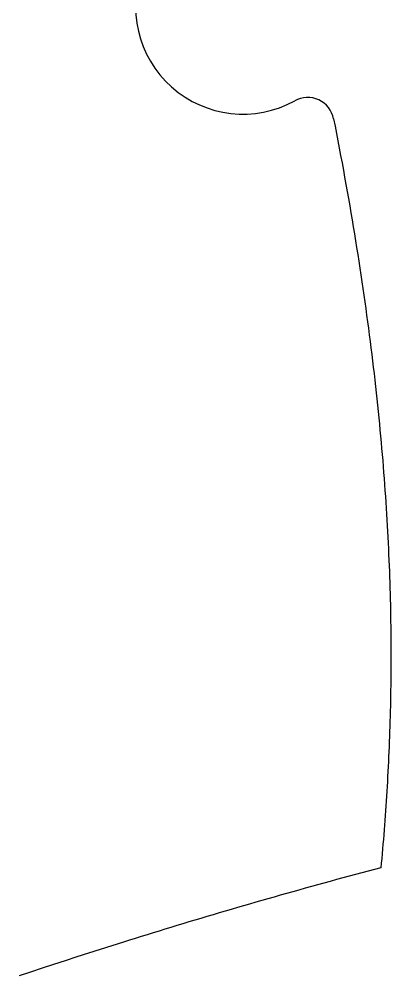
# Model space of a CAD drawing. Extents: x 14 to 1461, y -733 to -10.
# Drawn here: x 647.5 to 717.6, y -550.6 to -370.9 of the extents above; entities that cross this region are included whole.
import ezdxf

# ---------------------------------------------------------------- set-up
doc = ezdxf.new("R2010")
doc.units = 0

msp = doc.modelspace()

# ---------------------------------------------------------------- linework, layer by layer
at = {"layer": 'Cut', "color": 0}
for p, q in [((706.76532, -389.65391), (707.040791, -391.048205)), ((707.040791, -391.048205), (707.312169, -392.436738)), ((707.312169, -392.436738), (707.579475, -393.819537)), ((707.579475, -393.819537), (707.842729, -395.196628)), ((707.842729, -395.196628), (708.101951, -396.568038)), ((708.101951, -396.568038), (708.357161, -397.933796)), ((708.357161, -397.933796), (708.60838, -399.293929)), ((708.60838, -399.293929), (708.855628, -400.648464)), ((708.855628, -400.648464), (709.098925, -401.997428)), ((709.098925, -401.997428), (709.338292, -403.340849)), ((709.338292, -403.340849), (709.573748, -404.678755)), ((709.573748, -404.678755), (709.805315, -406.011171)), ((709.805315, -406.011171), (710.033011, -407.338127)), ((710.033011, -407.338127), (710.256859, -408.659649)), ((710.256859, -408.659649), (710.476877, -409.975764)), ((710.476877, -409.975764), (710.693087, -411.286501)), ((710.693087, -411.286501), (710.905508, -412.591886)), ((710.905508, -412.591886), (711.11416, -413.891946)), ((711.11416, -413.891946), (711.319065, -415.18671)), ((711.319065, -415.18671), (711.520241, -416.476204)), ((711.520241, -416.476204), (711.717711, -417.760456)), ((711.717711, -417.760456), (711.911493, -419.039493)), ((711.911493, -419.039493), (712.101608, -420.313343)), ((712.101608, -420.313343), (712.288077, -421.582033)), ((712.288077, -421.582033), (712.470919, -422.84559)), ((712.470919, -422.84559), (712.650155, -424.104041)), ((712.650155, -424.104041), (712.825805, -425.357415)), ((712.825805, -425.357415), (712.99789, -426.605738)), ((712.99789, -426.605738), (713.166429, -427.849038)), ((713.166429, -427.849038), (713.331444, -429.087342)), ((713.331444, -429.087342), (713.492953, -430.320678)), ((713.492953, -430.320678), (713.650978, -431.549072)), ((713.650978, -431.549072), (713.80554, -432.772553)), ((713.80554, -432.772553), (713.956657, -433.991147)), ((713.956657, -433.991147), (714.10435, -435.204882)), ((714.10435, -435.204882), (714.24864, -436.413786)), ((714.24864, -436.413786), (714.389547, -437.617885)), ((714.389547, -437.617885), (714.527092, -438.817208)), ((714.527092, -438.817208), (714.661293, -440.011781)), ((714.661293, -440.011781), (714.792173, -441.201631)), ((714.792173, -441.201631), (714.91975, -442.386787)), ((714.91975, -442.386787), (715.044046, -443.567276)), ((715.044046, -443.567276), (715.16508, -444.743124)), ((715.16508, -444.743124), (715.282873, -445.91436)), ((715.282873, -445.91436), (715.397446, -447.08101)), ((715.397446, -447.08101), (715.508817, -448.243102)), ((715.508817, -448.243102), (715.617009, -449.400664)), ((715.617009, -449.400664), (715.72204, -450.553722)), ((715.72204, -450.553722), (715.823932, -451.702305)), ((715.823932, -451.702305), (715.922703, -452.846439)), ((715.922703, -452.846439), (716.018376, -453.986152)), ((716.018376, -453.986152), (716.11097, -455.121471)), ((716.11097, -455.121471), (716.200505, -456.252424)), ((716.200505, -456.252424), (716.287002, -457.379038)), ((716.287002, -457.379038), (716.37048, -458.50134)), ((716.37048, -458.50134), (716.450961, -459.619358)), ((716.450961, -459.619358), (716.528464, -460.733119)), ((716.528464, -460.733119), (716.60301, -461.84265)), ((716.60301, -461.84265), (716.674618, -462.947979)), ((716.674618, -462.947979), (716.74331, -464.049134)), ((716.74331, -464.049134), (716.809106, -465.146141)), ((716.809106, -465.146141), (716.872025, -466.239027)), ((716.872025, -466.239027), (716.932088, -467.327822)), ((716.932088, -467.327822), (716.989316, -468.41255)), ((716.989316, -468.41255), (717.043728, -469.493241)), ((717.043728, -469.493241), (717.095345, -470.569921)), ((717.095345, -470.569921), (717.144188, -471.642618)), ((717.144188, -471.642618), (717.190275, -472.711359)), ((717.190275, -472.711359), (717.233629, -473.776171)), ((717.233629, -473.776171), (717.274268, -474.837083)), ((717.274268, -474.837083), (717.312214, -475.89412)), ((717.312214, -475.89412), (717.347486, -476.947311)), ((717.347486, -476.947311), (717.380105, -477.996684)), ((717.380105, -477.996684), (717.410091, -479.042264)), ((717.410091, -479.042264), (717.437465, -480.08408)), ((717.437465, -480.08408), (717.462246, -481.122159)), ((717.462246, -481.122159), (717.484455, -482.156529)), ((717.484455, -482.156529), (717.504112, -483.187216)), ((717.504112, -483.187216), (717.521237, -484.214249)), ((717.521237, -484.214249), (717.535852, -485.237654)), ((717.535852, -485.237654), (717.547975, -486.257459)), ((717.547975, -486.257459), (717.557627, -487.273691)), ((717.557627, -487.273691), (717.56483, -488.286378)), ((717.56483, -488.286378), (717.569602, -489.295547)), ((717.569602, -489.295547), (717.571964, -490.301225)), ((717.571964, -490.301225), (717.571936, -491.30344)), ((717.569539, -492.302219), (717.564793, -493.29759)), ((717.571936, -491.30344), (717.569539, -492.302219)), ((717.564793, -493.29759), (717.557718, -494.289579)), ((717.548335, -495.278215), (717.536663, -496.263524)), ((717.557718, -494.289579), (717.548335, -495.278215)), ((717.522724, -497.245535), (717.506537, -498.224273)), ((717.536663, -496.263524), (717.522724, -497.245535)), ((717.488122, -499.199767), (717.4675, -500.172044)), ((717.506537, -498.224273), (717.488122, -499.199767)), ((717.444691, -501.141132), (717.419716, -502.107057)), ((717.4675, -500.172044), (717.444691, -501.141132)), ((717.392594, -503.069848), (717.363347, -504.029531)), ((717.419716, -502.107057), (717.392594, -503.069848)), ((717.331993, -504.986134), (717.298554, -505.939684)), ((717.363347, -504.029531), (717.331993, -504.986134)), ((717.298554, -505.939684), (717.26305, -506.890209)), ((717.225501, -507.837736), (717.185927, -508.782292)), ((717.26305, -506.890209), (717.225501, -507.837736)), ((717.144348, -509.723905), (717.100786, -510.662602)), ((717.185927, -508.782292), (717.144348, -509.723905)), ((717.05526, -511.598411), (717.00779, -512.531358)), ((717.100786, -510.662602), (717.05526, -511.598411)), ((716.958397, -513.461472), (716.907101, -514.388779)), ((717.00779, -512.531358), (716.958397, -513.461472)), ((716.853922, -515.313307), (716.79888, -516.235083)), ((716.907101, -514.388779), (716.853922, -515.313307)), ((716.741996, -517.154135), (716.683291, -518.07049)), ((716.79888, -516.235083), (716.741996, -517.154135)), ((716.622784, -518.984175), (716.560495, -519.895219)), ((716.683291, -518.07049), (716.622784, -518.984175)), ((716.496445, -520.803647), (716.430655, -521.709488)), ((716.560495, -519.895219), (716.496445, -520.803647)), ((716.363143, -522.612768), (716.293932, -523.513516)), ((716.430655, -521.709488), (716.363143, -522.612768)), ((716.223041, -524.411759), (716.150489, -525.307524)), ((716.293932, -523.513516), (716.223041, -524.411759)), ((716.076299, -526.200838), (716.000489, -527.091728)), ((716.150489, -525.307524), (716.076299, -526.200838)), ((715.92308, -527.980223), (715.844093, -528.866349)), ((716.000489, -527.091728), (715.92308, -527.980223)), ((715.763547, -529.750134), (715.681463, -530.631605)), ((715.844093, -528.866349), (715.763547, -529.750134)), ((710.884262, -531.904531), (709.691395, -532.224966)), ((712.079686, -531.58497), (710.884262, -531.904531)), ((713.277682, -531.26629), (712.079686, -531.58497)), ((714.478269, -530.948499), (713.277682, -531.26629)), ((715.681463, -530.631605), (714.478269, -530.948499)), ((704.945145, -533.515291), (703.764801, -533.839978)), ((706.127959, -533.191438), (704.945145, -533.515291)), ((707.313261, -532.868427), (706.127959, -533.191438)), ((708.501067, -532.546268), (707.313261, -532.868427)), ((709.691395, -532.224966), (708.501067, -532.546268)), ((697.899541, -535.475672), (696.733661, -535.805207)), ((699.06779, -535.146925), (697.899541, -535.475672)), ((700.238422, -534.818975), (699.06779, -535.146925)), ((701.411457, -534.491828), (700.238422, -534.818975)), ((702.586911, -534.165494), (701.411457, -534.491828)), ((703.764801, -533.839978), (702.586911, -534.165494)), ((692.093475, -537.131079), (690.939176, -537.46444)), ((693.250055, -536.798467), (692.093475, -537.131079)), ((694.408935, -536.466612), (693.250055, -536.798467)), ((695.570131, -536.135523), (694.408935, -536.466612)), ((696.733661, -535.805207), (695.570131, -536.135523)), ((685.201316, -539.142223), (684.06035, -539.47992)), ((686.344461, -538.805229), (685.201316, -539.142223)), ((687.489802, -538.468946), (686.344461, -538.805229)), ((688.637357, -538.133381), (687.489802, -538.468946)), ((689.787143, -537.798544), (688.637357, -538.133381)), ((690.939176, -537.46444), (689.787143, -537.798544)), ((679.51794, -540.837586), (678.387614, -541.178683)), ((680.650359, -540.497154), (679.51794, -540.837586)), ((681.784889, -540.157393), (680.650359, -540.497154)), ((682.921547, -539.818313), (681.784889, -540.157393)), ((684.06035, -539.47992), (682.921547, -539.818313)), ((673.886907, -542.549562), (672.766793, -542.893865)), ((675.009029, -542.205884), (673.886907, -542.549562)), ((676.133176, -541.86284), (675.009029, -542.205884)), ((677.259365, -541.520437), (676.133176, -541.86284)), ((678.387614, -541.178683), (677.259365, -541.520437)), ((668.306077, -544.27718), (667.195747, -544.624496)), ((669.41833, -543.930451), (668.306077, -544.27718)), ((670.532522, -543.584318), (669.41833, -543.930451)), ((671.64867, -543.238786), (670.532522, -543.584318)), ((672.766793, -542.893865), (671.64867, -543.238786)), ((662.77331, -546.019472), (660.573181, -546.720281)), ((664.980786, -545.320857), (662.77331, -546.019472)), ((667.195747, -544.624496), (664.980786, -545.320857)), ((656.194418, -548.128228), (654.01551, -548.835243)), ((658.380263, -547.42322), (656.194418, -548.128228)), ((660.573181, -546.720281), (658.380263, -547.42322)), ((651.843402, -549.544203), (649.677956, -550.255045)), ((654.01551, -548.835243), (651.843402, -549.544203)), ((649.677956, -550.255045), (647.519035, -550.967708))]:
    msp.add_line(p, q, dxfattribs=at)
for centre, radius, start, end in [((689.683443, -368.56582), 20.19996, 87.211154, 298.897415), ((701.861139, -390.628032), 4.99999, 11.234484, 118.897415)]:
    msp.add_arc(centre, radius, start, end, dxfattribs=at)

doc.saveas('drawing.dxf')
